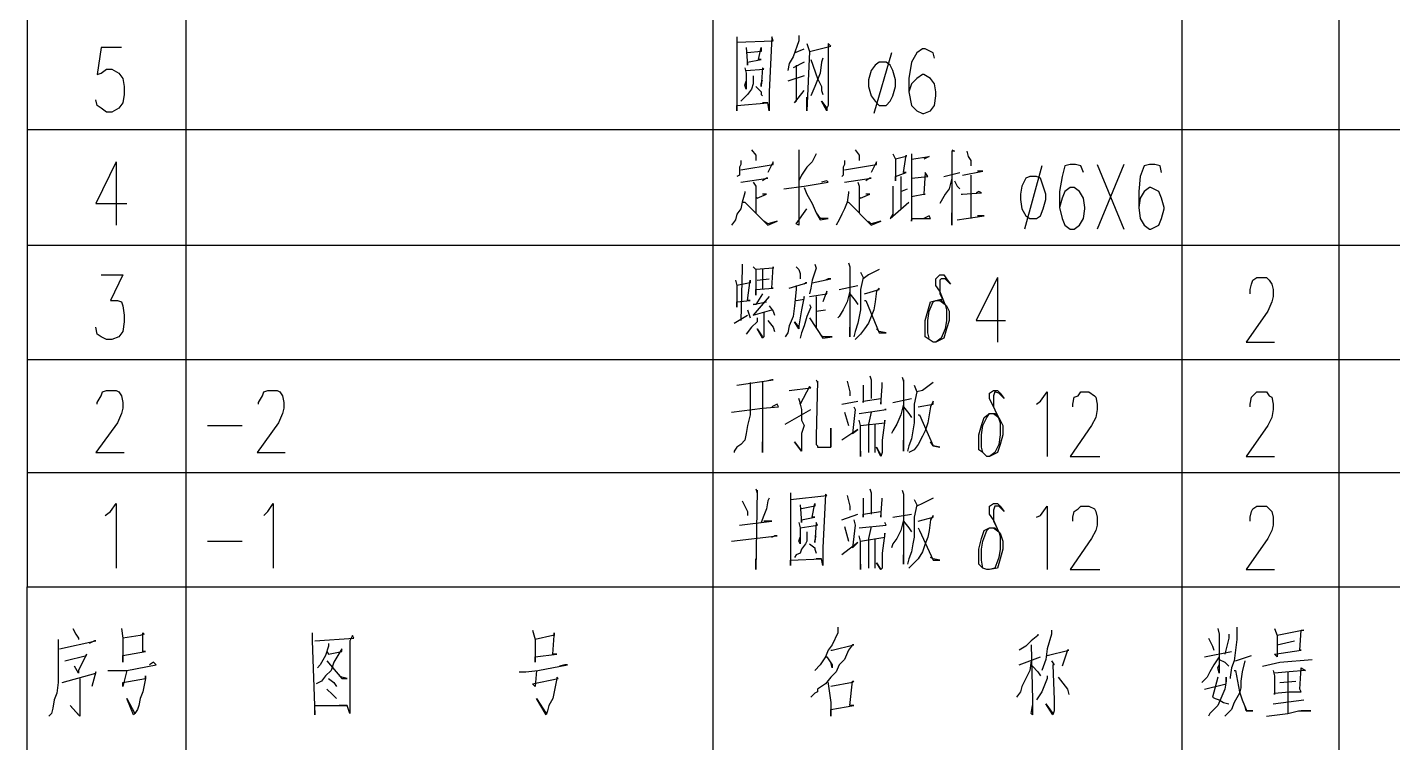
# Model space of a CAD drawing. Extents: x 0 to 400, y 0 to 283.
# Drawn here: x 271.9 to 336.4, y 37.8 to 71.5 of the extents above; entities that cross this region are included whole.
import ezdxf

# ---------------------------------------------------------------- set-up
doc = ezdxf.new("R2010")
doc.units = 0
doc.layers.get('0').update_dxf_attribs({"linetype": 'CONTINUOUS'})

msp = doc.modelspace()

# ---------------------------------------------------------------- linework, layer by layer
at = {"color": 0}
for points in [[(271.87525, 72.04075), (271.87525, 66.70675)], [(279.36825, 72.04075), (279.36825, 66.70675)], [(304.26025, 72.04075), (304.26025, 66.70675)], [(326.42175, 72.04075), (326.42175, 66.70675)], [(333.85125, 72.04075), (333.85125, 66.70675)], [(305.40325, 71.08825), (305.40325, 67.59575), (305.40325, 67.84975), (306.86375, 67.97675), (306.60975, 67.97675)], [(305.40325, 70.83425), (307.11775, 70.89775), (307.05425, 71.08825), (306.92725, 68.48475), (306.92725, 67.59575), (306.86375, 67.97675)], [(308.32425, 71.15175), (308.32425, 70.89775), (308.07025, 70.13575), (307.87975, 69.81825), (307.81625, 69.50075)], [(276.32025, 70.58025), (275.36775, 70.58025), (275.17725, 69.31025), (275.36775, 69.37375), (275.62175, 69.56425), (275.87575, 69.56425), (276.19325, 69.37375), (276.38375, 69.11975), (276.44725, 68.73875), (276.44725, 68.35775), (276.38375, 67.97675), (276.19325, 67.72275), (275.87575, 67.53225), (275.62175, 67.53225), (275.36775, 67.72275), (275.17725, 67.84975), (275.11375, 68.10375)], [(305.84775, 70.58025), (305.91125, 69.75475), (305.91125, 69.88175), (306.54625, 70.00875), (306.41925, 70.00875), (306.54625, 70.58025), (306.54625, 70.38975), (305.91125, 70.32625)], [(308.13375, 70.32625), (308.57825, 70.51675)], [(308.70525, 70.77075), (308.83225, 70.38975), (308.70525, 67.59575), (308.70525, 68.23075)], [(308.83225, 70.38975), (309.84825, 70.64375), (309.72125, 70.77075), (309.72125, 67.84975), (309.65775, 67.72275), (309.65775, 67.59575), (309.40375, 68.04025), (309.65775, 67.72275)], [(312.70575, 70.32625), (311.88025, 67.46875)], [(314.73775, 70.07225), (314.67425, 70.32625), (314.29325, 70.51675), (314.16625, 70.51675), (313.91225, 70.32625), (313.65825, 69.88175), (313.53125, 69.11975), (313.53125, 68.48475), (313.65825, 67.84975), (313.91225, 67.59575), (314.16625, 67.46875), (314.22975, 67.46875), (314.54725, 67.59575), (314.73775, 67.84975), (314.80125, 68.29425), (314.80125, 68.48475), (314.73775, 68.86575), (314.54725, 69.11975), (314.22975, 69.31025), (314.16625, 69.31025), (313.91225, 69.11975), (313.65825, 68.86575), (313.53125, 68.48475)], [(308.57825, 69.88175), (308.07025, 69.62775)], [(308.19725, 69.75475), (308.19725, 68.04025), (308.13375, 67.97675), (308.57825, 68.54825)], [(309.46725, 70.07225), (309.40375, 69.88175), (309.34025, 69.37375), (309.08625, 68.73875), (308.89575, 68.29425)], [(308.89575, 70.00875), (309.21325, 69.11975), (309.40375, 68.73875), (309.40375, 68.54825), (309.46725, 68.35775)], [(312.13425, 69.88175), (311.94375, 69.75475), (311.75325, 69.50075), (311.62625, 69.05625), (311.62625, 68.73875), (311.75325, 68.29425), (311.94375, 68.04025), (312.13425, 67.84975), (312.45175, 67.84975), (312.64225, 68.04025), (312.76925, 68.29425), (312.89625, 68.73875), (312.89625, 69.05625), (312.76925, 69.50075), (312.64225, 69.75475), (312.45175, 69.88175), (312.13425, 69.88175)], [(306.16525, 69.24675), (306.16525, 68.86575), (306.10175, 68.61175), (305.91125, 68.35775), (305.84775, 68.29425), (305.65725, 68.10375), (305.59375, 68.04025)], [(305.78425, 69.62775), (305.84775, 69.37375), (305.84775, 68.61175), (305.78425, 68.80225), (305.84775, 68.99275)], [(305.84775, 69.50075), (306.67325, 69.56425), (306.60975, 69.62775), (306.54625, 68.73875), (306.54625, 68.86575), (306.60975, 69.05625)], [(308.57825, 69.24675), (307.81625, 68.99275)], [(306.29225, 68.73875), (306.54625, 68.48475), (306.54625, 68.35775), (306.60975, 68.29425)], [(271.87525, 66.70675), (393.03325, 66.70675)], [(271.87525, 66.70675), (271.87525, 61.24575)], [(271.87525, 66.70675), (393.03325, 66.70675)], [(279.36825, 66.70675), (279.36825, 61.24575)], [(304.26025, 66.70675), (304.26025, 61.24575)], [(326.42175, 66.70675), (326.42175, 61.24575)], [(333.85125, 66.70675), (333.85125, 61.24575)], [(276.06625, 65.18275), (275.11375, 63.21425), (276.57425, 63.21425)], [(276.06625, 65.18275), (276.06625, 62.19825)], [(305.59375, 65.24625), (305.59375, 65.05575), (305.53025, 64.92875), (305.53025, 64.54775), (305.40325, 64.48425)], [(305.59375, 64.80175), (307.11775, 65.05575), (307.11775, 65.18275), (306.86375, 64.67475)], [(306.10175, 65.75425), (306.29225, 65.50025), (306.29225, 65.24625)], [(308.32425, 65.75425), (308.32425, 62.19825), (308.19725, 62.26175), (308.70525, 62.96025)], [(309.14975, 65.56375), (308.95925, 65.18275), (308.70525, 64.92875), (308.45125, 64.54775), (308.32425, 64.29375)], [(310.48325, 65.24625), (310.48325, 65.05575), (310.41975, 64.92875), (310.41975, 64.54775), (310.35625, 64.48425)], [(310.48325, 64.80175), (312.00725, 65.05575), (312.00725, 65.18275), (311.75325, 64.67475)], [(310.99125, 65.75425), (311.18175, 65.50025), (311.18175, 65.24625)], [(312.76925, 65.56375), (312.89625, 65.30975), (312.89625, 64.29375), (312.89625, 64.48425), (313.40425, 64.67475), (313.27725, 64.67475), (313.40425, 65.50025), (313.40425, 65.43675), (312.89625, 65.30975)], [(313.65825, 65.56375), (313.65825, 62.38875), (313.65825, 62.45225), (313.72175, 62.51575), (314.54725, 62.51575), (314.48375, 62.64275), (314.22975, 62.51575)], [(313.65825, 65.30975), (314.48375, 65.43675), (314.22975, 65.30975)], [(315.56325, 65.75425), (315.69025, 65.69075), (315.56325, 65.69075), (315.56325, 62.19825), (315.56325, 62.76975)], [(316.26175, 65.69075), (316.32525, 65.43675), (316.45225, 65.24625), (316.45225, 64.99225)], [(313.65825, 64.42075), (314.42025, 64.48425), (314.29325, 64.67475), (314.22975, 63.65875), (314.29325, 63.65875), (313.65825, 63.53175)], [(315.18225, 64.48425), (315.94425, 64.67475)], [(316.07125, 64.54775), (317.02375, 64.73825), (316.76975, 64.73825)], [(316.45225, 64.54775), (316.45225, 62.51575)], [(319.81775, 64.99225), (318.99225, 62.00775)], [(321.78625, 64.67475), (321.65925, 64.99225), (321.40525, 65.05575), (321.15125, 65.05575), (320.89725, 64.99225), (320.77025, 64.48425), (320.64325, 63.78575), (320.64325, 63.02375), (320.77025, 62.51575), (320.89725, 62.19825), (321.15125, 62.00775), (321.34175, 62.00775), (321.59575, 62.19825), (321.78625, 62.51575), (321.84975, 62.96025), (321.84975, 63.02375), (321.78625, 63.46825), (321.59575, 63.78575), (321.34175, 63.97625), (321.15125, 63.97625), (320.89725, 63.78575), (320.77025, 63.46825), (320.64325, 63.02375)], [(322.42125, 65.05575), (323.69125, 62.00775)], [(323.69125, 65.05575), (322.42125, 62.00775)], [(325.46925, 64.67475), (325.40575, 64.99225), (325.15175, 65.05575), (324.89775, 65.05575), (324.64375, 64.99225), (324.45325, 64.48425), (324.38975, 63.78575), (324.38975, 63.02375), (324.45325, 62.51575), (324.64375, 62.19825), (324.89775, 62.00775), (324.96125, 62.00775), (325.34225, 62.19825), (325.46925, 62.51575), (325.59625, 62.96025), (325.59625, 63.02375), (325.46925, 63.46825), (325.34225, 63.78575), (324.96125, 63.97625), (324.89775, 63.97625), (324.64375, 63.78575), (324.45325, 63.46825), (324.38975, 63.02375)], [(305.59375, 64.23025), (306.86375, 64.42075), (306.80025, 64.42075), (306.60975, 64.29375)], [(306.16525, 64.23025), (306.29225, 64.03975), (306.29225, 62.76975)], [(307.62575, 63.91275), (308.57825, 64.03975), (309.72125, 64.23025), (309.65775, 64.29375), (309.40375, 64.23025)], [(308.57825, 63.97625), (308.70525, 63.65875), (308.95925, 63.21425), (309.14975, 62.76975), (309.34025, 62.45225), (309.72125, 62.51575), (309.34025, 62.51575)], [(310.48325, 64.23025), (311.75325, 64.42075), (311.68975, 64.42075), (311.49925, 64.29375)], [(311.11825, 64.23025), (311.18175, 64.03975), (311.18175, 62.76975)], [(312.76925, 64.03975), (312.76925, 62.70625), (312.64225, 62.51575), (313.53125, 63.27775)], [(313.15025, 64.48425), (313.15025, 62.96025)], [(313.15025, 63.78575), (313.46775, 63.91275)], [(315.56325, 64.42075), (315.43625, 63.91275), (315.24575, 63.65875), (314.99175, 63.21425)], [(315.69025, 64.29375), (315.81725, 64.03975), (315.94425, 63.91275)], [(319.24625, 64.48425), (319.05575, 64.42075), (318.86525, 64.03975), (318.80175, 63.65875), (318.80175, 63.40475), (318.86525, 62.96025), (319.05575, 62.64275), (319.24625, 62.51575), (319.56375, 62.51575), (319.75425, 62.64275), (319.88125, 62.96025), (320.00825, 63.40475), (320.00825, 63.65875), (319.88125, 64.03975), (319.75425, 64.42075), (319.56375, 64.48425), (319.24625, 64.48425)], [(305.78425, 63.78575), (305.78425, 63.72225), (305.65725, 63.27775), (305.59375, 62.96025), (305.40325, 62.70625), (305.33975, 62.45225), (305.14925, 62.19825)], [(305.65725, 63.27775), (305.78425, 63.27775), (306.86375, 62.19825), (307.30825, 62.38875), (306.86375, 62.26175), (306.67325, 62.38875)], [(306.29225, 63.53175), (306.35575, 63.46825), (306.80025, 63.65875), (306.60975, 63.65875)], [(310.67375, 63.78575), (310.67375, 63.72225), (310.61025, 63.27775), (310.48325, 62.96025), (310.35625, 62.70625), (310.22925, 62.45225), (310.10225, 62.19825)], [(310.61025, 63.27775), (310.67375, 63.27775), (311.75325, 62.19825), (312.19775, 62.38875), (311.75325, 62.26175), (311.62625, 62.38875)], [(311.18175, 63.53175), (311.24525, 63.46825), (311.68975, 63.65875), (311.49925, 63.65875)], [(316.00775, 63.65875), (316.07125, 63.65875), (316.96025, 63.72225), (316.83325, 63.78575), (316.70625, 63.72225)], [(309.14975, 62.76975), (309.34025, 62.51575)], [(315.81725, 62.45225), (317.08725, 62.64275), (316.76975, 62.64275)], [(271.87525, 61.24575), (393.03325, 61.24575)], [(271.87525, 61.24575), (271.87525, 55.84825)], [(271.87525, 61.24575), (393.03325, 61.24575)], [(279.36825, 61.24575), (279.36825, 55.84825)], [(304.26025, 61.24575), (304.26025, 55.84825)], [(326.42175, 61.24575), (326.42175, 55.84825)], [(333.85125, 61.24575), (333.85125, 55.84825)], [(305.65725, 60.35675), (305.65725, 60.16625), (305.59375, 57.68975)], [(306.16525, 60.22975), (306.29225, 60.10275), (306.29225, 58.89625), (306.29225, 59.15025), (307.11775, 59.21375), (307.05425, 59.21375), (307.11775, 60.22975), (307.11775, 60.16625), (306.29225, 60.10275)], [(306.60975, 60.10275), (306.60975, 59.15025)], [(308.19725, 60.22975), (308.32425, 60.10275), (308.38775, 59.91225), (308.38775, 59.65825)], [(309.08625, 60.35675), (309.14975, 60.16625), (309.08625, 59.97575), (308.95925, 59.59475), (308.89575, 59.21375), (308.83225, 58.95975)], [(310.67375, 60.42025), (310.73725, 60.22975), (310.73725, 56.92775), (310.73725, 57.18175), (310.73725, 57.37225)], [(312.13425, 60.10275), (311.62625, 59.84875), (311.37225, 59.65825)], [(275.36775, 59.84875), (276.38375, 59.84875), (275.81225, 58.64225), (276.12975, 58.64225), (276.32025, 58.57875), (276.38375, 58.38825), (276.44725, 57.94375), (276.44725, 57.62625), (276.38375, 57.18175), (276.19325, 56.92775), (275.87575, 56.80075), (275.62175, 56.80075), (275.36775, 56.92775), (275.17725, 57.05475), (275.11375, 57.37225)], [(305.33975, 59.59475), (305.40325, 59.34075), (305.40325, 58.32475), (305.40325, 58.57875), (306.03825, 58.64225), (305.91125, 58.64225), (306.03825, 59.59475), (306.03825, 59.46775), (305.40325, 59.34075)], [(306.35575, 59.59475), (306.92725, 59.65825)], [(307.87975, 59.21375), (308.70525, 59.46775), (308.64175, 59.46775), (308.57825, 59.40425)], [(308.95925, 59.46775), (309.84825, 59.65825), (309.72125, 59.65825), (309.59425, 59.59475)], [(311.24525, 59.97575), (311.37225, 59.72175), (311.24525, 59.15025), (311.24525, 58.19775), (311.18175, 57.88025), (311.11825, 57.56275), (310.99125, 57.18175), (310.92775, 56.92775)], [(314.67425, 56.67375), (314.48375, 56.80075), (314.29325, 56.92775), (314.29325, 57.68975), (314.42025, 58.13425), (314.54725, 58.57875), (314.80125, 58.64225), (314.99175, 58.64225), (315.24575, 58.45175), (314.99175, 59.08675), (314.80125, 59.34075), (314.80125, 59.65825), (314.99175, 59.84875), (315.18225, 59.84875), (315.30925, 59.65825), (315.49975, 59.40425), (315.24575, 59.65825), (315.05525, 59.65825), (314.99175, 59.59475), (314.99175, 58.95975), (315.24575, 58.45175), (315.30925, 58.19775), (315.30925, 57.68975), (315.24575, 57.30875), (315.05525, 56.86425), (314.80125, 56.67375), (314.67425, 56.67375)], [(317.72225, 59.72175), (316.70625, 57.68975), (318.10325, 57.68975)], [(317.72225, 59.72175), (317.72225, 56.67375)], [(329.66025, 58.95975), (329.66025, 59.15025), (329.72375, 59.40425), (329.78725, 59.59475), (329.97775, 59.72175), (330.42225, 59.72175), (330.54925, 59.59475), (330.67625, 59.40425), (330.73975, 59.15025), (330.73975, 58.83275), (330.67625, 58.57875), (330.48575, 58.13425), (329.46975, 56.67375), (330.80325, 56.67375)], [(306.60975, 58.95975), (306.29225, 58.45175), (306.16525, 58.45175), (306.80025, 58.57875)], [(306.92725, 58.83275), (306.16525, 57.94375), (307.05425, 58.19775)], [(308.19725, 59.34075), (308.19725, 59.15025), (308.13375, 58.38825), (308.07025, 57.88025), (307.87975, 57.43575), (307.81625, 57.11825), (307.68925, 56.92775)], [(308.19725, 58.64225), (308.57825, 58.70575), (308.57825, 58.83275), (308.45125, 58.19775), (308.38775, 57.81675), (308.32425, 57.43575), (308.32425, 57.30875), (308.13375, 57.62625), (308.32425, 57.37225)], [(308.83225, 58.83275), (309.65775, 58.95975), (309.65775, 59.08675), (309.46725, 58.57875)], [(309.14975, 58.83275), (309.14975, 57.37225)], [(310.73725, 59.08675), (310.61025, 58.57875), (310.41975, 58.19775), (310.22925, 57.88025), (310.16575, 57.81675)], [(310.22925, 59.15025), (311.11825, 59.34075)], [(310.73725, 58.95975), (310.99125, 58.64225), (311.11825, 58.45175)], [(311.43575, 58.95975), (312.13425, 59.15025), (312.13425, 59.21375), (312.00725, 59.08675), (311.94375, 58.57875), (311.88025, 58.19775), (311.75325, 57.88025), (311.62625, 57.56275), (311.43575, 57.30875), (311.24525, 57.05475), (310.99125, 56.80075)], [(305.91125, 58.19775), (306.03825, 57.81675)], [(306.67325, 58.07075), (306.67325, 56.92775), (306.60975, 56.86425), (306.35575, 57.30875), (306.60975, 56.92775)], [(306.92725, 58.38825), (307.11775, 58.13425), (307.18125, 57.94375)], [(308.83225, 58.45175), (308.89575, 58.32475), (308.70525, 57.88025), (308.57825, 57.43575), (308.45125, 57.11825), (308.38775, 56.86425)], [(309.14975, 58.13425), (309.59425, 58.19775)], [(311.43575, 58.64225), (311.49925, 58.64225), (312.13425, 57.11825), (312.45175, 57.11825), (312.13425, 57.18175), (312.00725, 57.30875)], [(314.48375, 56.86425), (314.42025, 57.11825), (314.42025, 57.68975), (314.48375, 58.13425), (314.67425, 58.57875), (314.80125, 58.64225), (315.05525, 58.70575), (315.05525, 58.64225), (315.24575, 58.45175), (315.30925, 58.38825), (315.43625, 58.13425), (315.43625, 57.68975), (315.30925, 57.30875), (315.18225, 56.86425), (314.80125, 56.67375)], [(305.27625, 57.56275), (305.91125, 57.94375)], [(306.35575, 57.81675), (306.35575, 57.62625), (306.10175, 57.37225), (305.84775, 57.05475)], [(306.86375, 57.68975), (307.11775, 57.37225), (307.18125, 57.18175)], [(308.83225, 57.81675), (309.46725, 56.86425), (309.91175, 56.92775), (309.46725, 56.92775), (309.34025, 57.05475)], [(271.87525, 55.84825), (393.03325, 55.84825)], [(271.87525, 55.84825), (271.87525, 50.51425)], [(271.87525, 55.84825), (393.03325, 55.84825)], [(279.36825, 55.84825), (279.36825, 50.51425)], [(304.26025, 55.84825), (304.26025, 50.51425)], [(326.42175, 55.84825), (326.42175, 50.51425)], [(333.85125, 55.84825), (333.85125, 50.51425)], [(305.40325, 54.64175), (307.11775, 54.89575), (307.05425, 54.89575), (306.80025, 54.83225)], [(309.14975, 54.89575), (309.21325, 54.76875), (309.21325, 54.83225), (309.14975, 52.22875), (309.14975, 51.84775), (309.21325, 51.78425), (309.21325, 51.72075), (309.40375, 51.72075), (309.84825, 51.72075), (309.84825, 51.78425), (309.84825, 52.60975), (309.84825, 51.72075)], [(311.68975, 55.08625), (311.75325, 54.89575), (311.75325, 54.00675)], [(313.21375, 55.02275), (313.27725, 54.83225), (313.27725, 54.89575), (313.27725, 51.53025), (313.27725, 52.03825)], [(275.17725, 53.75275), (275.17725, 53.81625), (275.36775, 54.13375), (275.43125, 54.32425), (275.62175, 54.38775), (276.06625, 54.38775), (276.19325, 54.32425), (276.32025, 54.13375), (276.38375, 53.81625), (276.38375, 53.56225), (276.32025, 53.30825), (276.12975, 52.86375), (275.11375, 51.46675), (276.44725, 51.46675)], [(282.79725, 53.75275), (282.79725, 53.81625), (282.98775, 54.13375), (283.05125, 54.32425), (283.24175, 54.38775), (283.68625, 54.38775), (283.81325, 54.32425), (283.94025, 54.13375), (284.00375, 53.81625), (284.00375, 53.56225), (283.94025, 53.30825), (283.74975, 52.86375), (282.73375, 51.46675), (284.06725, 51.46675)], [(306.03825, 54.76875), (306.03825, 53.24475), (305.91125, 52.73675), (305.84775, 52.35575), (305.78425, 52.03825), (305.59375, 51.84775), (305.40325, 51.72075), (305.27625, 51.53025), (305.27625, 51.46675)], [(306.60975, 54.83225), (306.60975, 51.46675), (306.60975, 51.72075), (306.60975, 51.97475)], [(307.87975, 54.38775), (308.89575, 54.51475), (308.83225, 54.57825), (308.38775, 53.75275), (308.38775, 53.81625), (308.32425, 54.00675)], [(310.61025, 54.83225), (310.73725, 54.32425), (310.73725, 54.13375)], [(311.37225, 54.64175), (311.37225, 53.81625), (311.37225, 53.87975), (312.19775, 54.00675), (312.19775, 53.75275), (312.26125, 54.57825), (312.26125, 54.76875)], [(313.78525, 54.64175), (313.91225, 54.32425), (313.78525, 53.75275), (313.78525, 52.86375), (313.72175, 52.48275), (313.65825, 52.10175), (313.53125, 51.78425), (313.46775, 51.53025)], [(314.67425, 54.76875), (314.16625, 54.38775), (313.91225, 54.32425)], [(317.21425, 51.27625), (317.02375, 51.46675), (316.83325, 51.59375), (316.83325, 52.29225), (316.96025, 52.73675), (317.08725, 53.11775), (317.34125, 53.30825), (317.53175, 53.30825), (317.78575, 53.11775), (317.53175, 53.62575), (317.34125, 54.00675), (317.34125, 54.26075), (317.53175, 54.38775), (317.72225, 54.38775), (317.84925, 54.26075), (318.03975, 54.00675), (317.78575, 54.26075), (317.59525, 54.32425), (317.53175, 54.13375), (317.53175, 53.62575), (317.78575, 53.05425), (317.84925, 52.86375), (317.84925, 52.29225), (317.78575, 51.84775), (317.59525, 51.46675), (317.34125, 51.27625), (317.21425, 51.27625)], [(319.56375, 53.75275), (319.75425, 53.87975), (320.07175, 54.32425), (320.07175, 51.27625)], [(321.27825, 53.62575), (321.27825, 53.75275), (321.34175, 54.07025), (321.53225, 54.13375), (321.65925, 54.32425), (322.04025, 54.32425), (322.29425, 54.13375), (322.35775, 54.07025), (322.42125, 53.75275), (322.42125, 53.49875), (322.35775, 53.11775), (322.16725, 52.73675), (321.15125, 51.27625), (322.54825, 51.27625)], [(329.66025, 53.62575), (329.66025, 53.75275), (329.72375, 54.07025), (329.78725, 54.13375), (329.97775, 54.32425), (330.42225, 54.32425), (330.54925, 54.13375), (330.67625, 54.07025), (330.73975, 53.75275), (330.73975, 53.49875), (330.67625, 53.11775), (330.48575, 52.73675), (329.46975, 51.27625), (330.80325, 51.27625)], [(305.14925, 53.37175), (306.60975, 53.56225), (307.37175, 53.62575), (307.30825, 53.75275), (307.05425, 53.62575)], [(308.38775, 53.75275), (308.45125, 53.49875), (308.45125, 52.99075), (308.57825, 52.73675), (308.45125, 52.35575), (308.45125, 51.53025), (308.13375, 51.97475), (308.45125, 51.53025)], [(310.35625, 53.75275), (311.11825, 53.87975)], [(310.92775, 53.62575), (310.99125, 53.49875), (310.86425, 52.35575), (311.11825, 52.54625), (310.35625, 52.03825)], [(313.27725, 53.75275), (313.15025, 53.24475), (312.95975, 52.80025), (312.76925, 52.48275), (312.70575, 52.35575)], [(312.76925, 53.81625), (313.65825, 54.00675)], [(313.27725, 53.62575), (313.53125, 53.30825), (313.65825, 53.11775)], [(313.97575, 53.62575), (314.67425, 53.75275), (314.67425, 53.87975), (314.54725, 53.62575), (314.48375, 53.24475), (314.42025, 52.86375), (314.29325, 52.48275), (314.16625, 52.22875), (313.97575, 51.84775), (313.78525, 51.59375), (313.53125, 51.46675)], [(307.68925, 52.80025), (308.89575, 53.49875)], [(310.48325, 53.37175), (310.67375, 52.73675)], [(311.18175, 53.30825), (312.45175, 53.49875), (312.38825, 53.49875)], [(311.24525, 51.27625), (311.24525, 51.53025), (311.24525, 51.27625), (311.24525, 52.73675), (311.18175, 52.99075)], [(311.24525, 52.73675), (312.38825, 52.86375), (312.38825, 52.99075), (312.26125, 52.03825), (312.26125, 51.46675), (312.19775, 51.27625), (312.00725, 51.72075), (312.19775, 51.33975)], [(311.75325, 53.37175), (311.62625, 52.80025), (311.62625, 51.46675)], [(313.97575, 53.24475), (314.03925, 53.24475), (314.67425, 51.78425), (314.99175, 51.72075), (314.67425, 51.78425), (314.54725, 51.97475)], [(317.02375, 51.46675), (316.96025, 51.72075), (316.96025, 52.29225), (317.02375, 52.73675), (317.21425, 53.11775), (317.34125, 53.30825), (317.59525, 53.30825), (317.78575, 53.11775), (317.84925, 52.99075), (317.97625, 52.73675), (317.97625, 52.29225), (317.84925, 51.84775), (317.72225, 51.46675), (317.34125, 51.27625)], [(280.38425, 52.73675), (282.03525, 52.73675)], [(311.94375, 51.46675), (311.94375, 52.80025)], [(271.87525, 50.51425), (393.03325, 50.51425)], [(271.87525, 50.51425), (271.87525, 45.11675)], [(271.87525, 50.51425), (393.03325, 50.51425)], [(279.36825, 50.51425), (279.36825, 45.11675)], [(304.26025, 50.51425), (304.26025, 45.11675)], [(326.42175, 50.51425), (326.42175, 45.11675)], [(333.85125, 50.51425), (333.85125, 45.11675)], [(306.29225, 49.75225), (306.35575, 49.56175), (306.35575, 49.68875), (306.29225, 45.94225), (306.29225, 46.45025)], [(311.68975, 49.75225), (311.75325, 49.56175), (311.75325, 48.54575)], [(313.21375, 49.68875), (313.27725, 49.49825), (313.27725, 46.19625), (313.27725, 46.38675), (313.27725, 46.64075)], [(275.55825, 48.48225), (275.81225, 48.67275), (276.06625, 49.05375), (276.06625, 46.00575)], [(283.05125, 48.48225), (283.24175, 48.67275), (283.49575, 49.05375), (283.49575, 46.00575)], [(305.65725, 49.18075), (305.84775, 48.79975), (305.91125, 48.67275), (305.91125, 48.48225)], [(306.92725, 49.30775), (306.86375, 49.18075), (306.80025, 48.79975), (306.67325, 48.48225), (306.54625, 48.16475)], [(307.94325, 49.56175), (307.94325, 46.13275), (307.94325, 46.38675), (309.40375, 46.45025), (309.14975, 46.45025)], [(307.94325, 49.24425), (309.65775, 49.43475), (309.59425, 49.49825), (309.46725, 46.95825), (309.46725, 46.13275), (309.40375, 46.45025)], [(308.38775, 48.99025), (308.45125, 48.16475), (308.45125, 48.29175), (309.08625, 48.41875), (308.95925, 48.41875), (309.08625, 49.05375), (309.08625, 48.92675), (308.45125, 48.79975)], [(310.61025, 49.43475), (310.73725, 48.92675), (310.73725, 48.73625)], [(311.37225, 49.30775), (311.37225, 48.41875), (311.37225, 48.54575), (312.19775, 48.67275), (312.19775, 48.41875), (312.26125, 49.24425), (312.26125, 49.30775)], [(313.78525, 49.24425), (313.91225, 48.99025), (313.78525, 48.41875), (313.78525, 47.46625), (313.72175, 47.14875), (313.65825, 46.76775), (313.53125, 46.45025), (313.46775, 46.19625)], [(314.67425, 49.30775), (314.16625, 49.05375), (313.91225, 48.92675)], [(317.21425, 45.94225), (317.02375, 46.00575), (316.83325, 46.19625), (316.83325, 46.89475), (316.96025, 47.40275), (317.08725, 47.78375), (317.34125, 47.91075), (317.53175, 47.91075), (317.78575, 47.72025), (317.53175, 48.29175), (317.34125, 48.54575), (317.34125, 48.92675), (317.53175, 49.05375), (317.72225, 49.05375), (317.84925, 48.92675), (318.03975, 48.67275), (317.78575, 48.92675), (317.59525, 48.92675), (317.53175, 48.73625), (317.53175, 48.22825), (317.78575, 47.72025), (317.84925, 47.46625), (317.84925, 46.89475), (317.78575, 46.51375), (317.59525, 46.00575), (317.34125, 45.94225), (317.21425, 45.94225)], [(310.35625, 48.29175), (311.11825, 48.54575)], [(312.76925, 48.41875), (313.65825, 48.54575)], [(313.97575, 48.22825), (314.67425, 48.41875), (314.67425, 48.48225), (314.54725, 48.29175), (314.48375, 47.78375), (314.42025, 47.46625), (314.29325, 47.14875), (314.16625, 46.76775), (313.97575, 46.45025), (313.78525, 46.25975), (313.53125, 46.00575)], [(319.56375, 48.41875), (319.75425, 48.48225), (320.07175, 48.92675), (320.07175, 45.94225)], [(321.27825, 48.22825), (321.27825, 48.41875), (321.34175, 48.67275), (321.53225, 48.79975), (321.65925, 48.92675), (322.04025, 48.92675), (322.29425, 48.79975), (322.35775, 48.67275), (322.42125, 48.41875), (322.42125, 48.03775), (322.35775, 47.78375), (322.16725, 47.40275), (321.15125, 45.94225), (322.54825, 45.94225)], [(329.66025, 48.22825), (329.66025, 48.41875), (329.72375, 48.67275), (329.78725, 48.79975), (329.97775, 48.92675), (330.42225, 48.92675), (330.54925, 48.79975), (330.67625, 48.67275), (330.73975, 48.41875), (330.73975, 48.03775), (330.67625, 47.78375), (330.48575, 47.40275), (329.46975, 45.94225), (330.80325, 45.94225)], [(305.53025, 48.03775), (307.05425, 48.22825), (306.67325, 48.22825)], [(308.32425, 48.16475), (308.38775, 47.91075), (308.38775, 47.14875), (308.32425, 47.27575), (308.38775, 47.46625)], [(308.38775, 47.91075), (309.21325, 48.03775), (309.14975, 48.16475), (309.08625, 47.21225), (309.08625, 47.27575), (309.14975, 47.52975)], [(310.92775, 48.29175), (310.99125, 48.03775), (310.86425, 46.95825), (311.11825, 47.21225), (310.35625, 46.64075)], [(310.48325, 47.97425), (310.67375, 47.27575)], [(311.18175, 47.91075), (312.45175, 48.03775), (312.38825, 48.16475)], [(311.75325, 47.97425), (311.62625, 47.40275), (311.62625, 46.00575)], [(313.27725, 48.29175), (313.15025, 47.78375), (312.95975, 47.40275), (312.76925, 47.14875), (312.70575, 46.95825)], [(313.27725, 48.22825), (313.53125, 47.91075), (313.65825, 47.72025)], [(313.97575, 47.91075), (314.03925, 47.78375), (314.67425, 46.38675), (314.99175, 46.38675), (314.67425, 46.45025), (314.54725, 46.51375)], [(317.02375, 46.00575), (316.96025, 46.38675), (316.96025, 46.89475), (317.02375, 47.27575), (317.21425, 47.78375), (317.34125, 47.91075), (317.59525, 47.91075), (317.78575, 47.72025), (317.84925, 47.65675), (317.97625, 47.27575), (317.97625, 46.89475), (317.84925, 46.45025), (317.72225, 46.00575), (317.34125, 45.94225)], [(280.38425, 47.27575), (282.03525, 47.27575)], [(305.14925, 47.27575), (307.30825, 47.52975), (307.18125, 47.52975)], [(307.05425, 47.46625), (307.18125, 47.52975)], [(308.70525, 47.72025), (308.70525, 47.27575), (308.64175, 47.14875), (308.45125, 46.89475), (308.38775, 46.70425), (308.19725, 46.64075), (308.13375, 46.51375)], [(308.83225, 47.14875), (309.08625, 46.95825), (309.08625, 46.89475), (309.14975, 46.70425)], [(311.24525, 45.94225), (311.24525, 46.19625), (311.24525, 45.94225), (311.24525, 47.27575), (311.18175, 47.52975)], [(311.24525, 47.27575), (312.38825, 47.46625), (312.38825, 47.65675), (312.26125, 46.70425), (312.26125, 46.00575), (312.19775, 45.94225), (312.00725, 46.25975), (312.19775, 45.94225)], [(311.94375, 46.00575), (311.94375, 47.40275)], [(271.87525, 45.11675), (393.03325, 45.11675)], [(271.87525, 37.05225), (271.87525, 45.11675)], [(271.87525, 45.11675), (393.03325, 45.11675)], [(279.36825, 45.11675), (279.36825, 37.05225)], [(304.26025, 45.11675), (304.26025, 37.05225)], [(326.42175, 45.11675), (326.42175, 37.05225)], [(333.85125, 45.11675), (333.85125, 37.05225)], [(273.33575, 42.64025), (273.33575, 40.60825), (273.27225, 40.10025), (273.14525, 39.78275), (273.08175, 39.40175), (273.01825, 39.14775), (272.89125, 39.02075)], [(274.03425, 43.14825), (274.16125, 42.89425), (274.28825, 42.70375), (274.28825, 42.64025)], [(276.32025, 43.14825), (276.38375, 42.70375), (276.38375, 41.56075), (276.38375, 41.87825), (277.46325, 42.06875), (277.33625, 42.06875), (277.33625, 42.83075), (277.33625, 42.95775), (277.39975, 42.89425), (277.20925, 42.83075), (276.38375, 42.70375)], [(285.33725, 42.95775), (285.33725, 42.57675), (285.46425, 39.08425), (285.46425, 39.52875), (286.98825, 39.52875), (286.60725, 39.52875)], [(285.46425, 42.57675), (287.30575, 42.70375), (287.24225, 42.83075), (287.11525, 42.57675), (287.11525, 39.14775), (286.98825, 39.52875)], [(295.75125, 43.08475), (295.87825, 42.64025), (295.87825, 41.56075), (295.87825, 41.81475), (296.89425, 41.94175), (296.70375, 41.94175), (296.76725, 42.83075), (296.76725, 42.95775), (296.76725, 42.83075), (296.70375, 42.83075), (295.87825, 42.64025)], [(310.16575, 43.21175), (310.16575, 42.95775), (309.91175, 42.38625), (309.72125, 42.13225), (309.59425, 41.81475), (309.34025, 41.43375), (309.08625, 41.17975)], [(319.62725, 42.89425), (319.62725, 42.83075), (319.30975, 42.57675), (319.05575, 42.32275), (318.73825, 42.13225)], [(320.26225, 43.08475), (320.26225, 42.89425), (320.07175, 42.19575), (320.00825, 41.68775), (319.81775, 41.17975)], [(327.69175, 42.70375), (327.88225, 42.32275), (327.94575, 42.13225)], [(328.13625, 43.14825), (328.19975, 42.89425), (328.19975, 41.05275), (328.13625, 41.30675), (328.19975, 41.43375)], [(328.64425, 42.89425), (328.64425, 42.70375), (328.45375, 41.94175)], [(329.02525, 43.21175), (329.02525, 42.64025), (328.96175, 42.13225), (328.89825, 41.62425), (328.77125, 41.30675), (328.70775, 40.86225), (328.70775, 40.79875)], [(330.80325, 43.14825), (330.93025, 42.83075), (330.93025, 41.81475), (330.80325, 41.94175), (332.07325, 42.13225), (332.00975, 42.13225), (332.07325, 43.08475), (332.20025, 43.08475), (330.93025, 42.83075)], [(273.39925, 42.19575), (275.11375, 42.57675), (275.05025, 42.57675), (274.79625, 42.44975)], [(273.65325, 41.62425), (274.66925, 41.87825), (274.66925, 41.94175), (274.28825, 41.17975), (274.28825, 41.05275), (274.09775, 41.37025)], [(286.03575, 42.06875), (286.09925, 41.94175), (286.73425, 42.06875), (286.73425, 42.19575), (286.35325, 41.56075), (286.22625, 41.17975), (285.97225, 40.92575), (285.78175, 40.67175), (285.52775, 40.54475)], [(286.09925, 42.44975), (286.09925, 42.32275), (285.97225, 41.87825), (285.71825, 41.43375), (285.59125, 41.30675)], [(309.84825, 42.13225), (309.91175, 42.13225), (310.92775, 42.38625), (310.86425, 42.38625), (310.67375, 42.13225), (310.48325, 41.68775), (310.22925, 41.43375), (310.10225, 41.11625), (309.84825, 40.86225), (309.59425, 40.54475), (309.21325, 40.29075), (309.21325, 40.16375), (309.08625, 40.10025), (308.89575, 39.90975)], [(319.30975, 42.38625), (319.37325, 39.78275), (319.37325, 39.08425), (319.30975, 39.14775), (319.37325, 39.52875)], [(320.07175, 41.87825), (321.08775, 42.13225), (321.02425, 42.13225), (320.77025, 41.37025)], [(327.50125, 41.81475), (328.77125, 42.06875)], [(330.93025, 42.38625), (331.75575, 42.57675)], [(275.68525, 41.17975), (276.57425, 41.17975), (277.97125, 41.43375), (277.84425, 41.56075), (277.65375, 41.43375)], [(286.03575, 41.62425), (286.73425, 40.79875), (286.98825, 40.79875), (286.73425, 40.86225), (286.60725, 40.92575)], [(295.11625, 41.11625), (295.43375, 41.11625), (296.00525, 41.17975), (297.40225, 41.43375), (297.27525, 41.43375), (297.02125, 41.37025)], [(309.59425, 41.81475), (309.65775, 41.81475), (309.91175, 41.43375), (309.91175, 41.30675), (309.84825, 41.56075)], [(319.30975, 41.62425), (319.24625, 41.17975), (319.05575, 40.79875), (318.86525, 40.41775), (318.80175, 40.16375), (318.61125, 39.90975)], [(318.73825, 41.43375), (319.75425, 41.81475)], [(319.37325, 41.37025), (319.62725, 41.11625), (319.75425, 40.92575)], [(320.26225, 41.62425), (320.38925, 41.43375), (320.32575, 41.43375), (320.38925, 39.78275), (320.38925, 39.27475), (320.32575, 39.08425), (320.00825, 39.59225), (320.32575, 39.14775)], [(328.19975, 41.81475), (327.94575, 41.43375), (327.75525, 41.11625), (327.62825, 40.86225), (327.37425, 40.60825)], [(328.19975, 41.68775), (328.45375, 41.56075), (328.64425, 41.37025)], [(329.40625, 41.62425), (329.27925, 41.11625), (329.21575, 40.67175), (329.21575, 40.35425), (329.15225, 40.10025), (328.89825, 39.65575), (328.77125, 39.33825), (328.51725, 39.08425), (328.45375, 39.02075)], [(328.96175, 41.62425), (329.72375, 41.87825)], [(330.23175, 41.37025), (331.05725, 41.56075), (332.58125, 41.68775)], [(330.73975, 41.17975), (330.80325, 40.92575), (330.80325, 40.03675), (330.80325, 40.10025), (331.50175, 40.16375), (332.07325, 40.16375), (332.00975, 40.29075), (332.07325, 41.30675), (332.26375, 41.17975), (331.50175, 41.11625), (330.80325, 41.05275)], [(273.52625, 40.60825), (275.11375, 41.05275), (275.11375, 41.11625), (274.92325, 40.41775)], [(274.35175, 40.79875), (274.35175, 39.02075), (273.90725, 39.52875), (274.28825, 39.08425)], [(276.57425, 41.17975), (276.38375, 40.41775), (276.38375, 40.60825), (277.46325, 40.79875), (277.46325, 40.92575), (277.46325, 40.79875), (277.33625, 40.16375), (277.20925, 39.84625), (277.14575, 39.52875), (277.08225, 39.33825), (276.95525, 39.14775), (276.89175, 39.08425), (276.57425, 39.84625), (276.95525, 39.14775)], [(286.09925, 40.79875), (286.35325, 40.60825), (286.48025, 40.41775)], [(295.94175, 41.17975), (295.87825, 40.41775), (295.75125, 40.54475), (296.95775, 40.79875), (296.89425, 40.86225), (296.89425, 40.79875), (296.76725, 40.16375), (296.70375, 39.84625), (296.51325, 39.52875), (296.44975, 39.27475), (296.38625, 39.08425), (295.94175, 39.84625), (296.38625, 39.14775)], [(309.72125, 40.60825), (309.72125, 40.54475), (309.84825, 39.65575), (309.84825, 39.02075), (309.84825, 39.27475), (309.84825, 39.33825), (310.92775, 39.52875), (310.73725, 39.52875), (310.86425, 40.67175), (310.92775, 40.67175), (310.86425, 40.60825), (309.84825, 40.41775)], [(320.07175, 40.92575), (320.07175, 40.79875), (319.81775, 40.16375), (319.56375, 39.78275)], [(320.57975, 40.86225), (321.02425, 40.29075), (321.08775, 40.03675)], [(327.50125, 40.29075), (328.51725, 40.54475), (328.51725, 40.86225), (328.51725, 40.67175), (328.45375, 40.29075), (328.26325, 39.84625), (328.13625, 39.52875), (327.94575, 39.33825), (327.75525, 39.14775), (327.69175, 39.02075)], [(328.13625, 40.86225), (327.88225, 39.90975), (328.00925, 39.84625), (328.19975, 39.78275), (328.39025, 39.65575), (328.64425, 39.59225)], [(328.89825, 41.17975), (328.96175, 41.17975), (329.15225, 40.16375), (329.27925, 39.78275), (329.46975, 39.33825), (329.46975, 39.27475), (329.78725, 39.27475), (329.46975, 39.27475), (329.40625, 39.52875)], [(331.05725, 40.60825), (331.81925, 40.67175)], [(331.43825, 41.11625), (331.43825, 39.14775)], [(286.03575, 40.29075), (286.28975, 40.03675), (286.48025, 39.84625)], [(330.73975, 39.59225), (332.20025, 39.78275)], [(330.42225, 39.02075), (331.43825, 39.14775), (331.94625, 39.27475), (332.51775, 39.27475), (332.45425, 39.27475), (332.07325, 39.27475)]]:
    msp.add_lwpolyline(points, dxfattribs=at)

doc.saveas('drawing.dxf')
